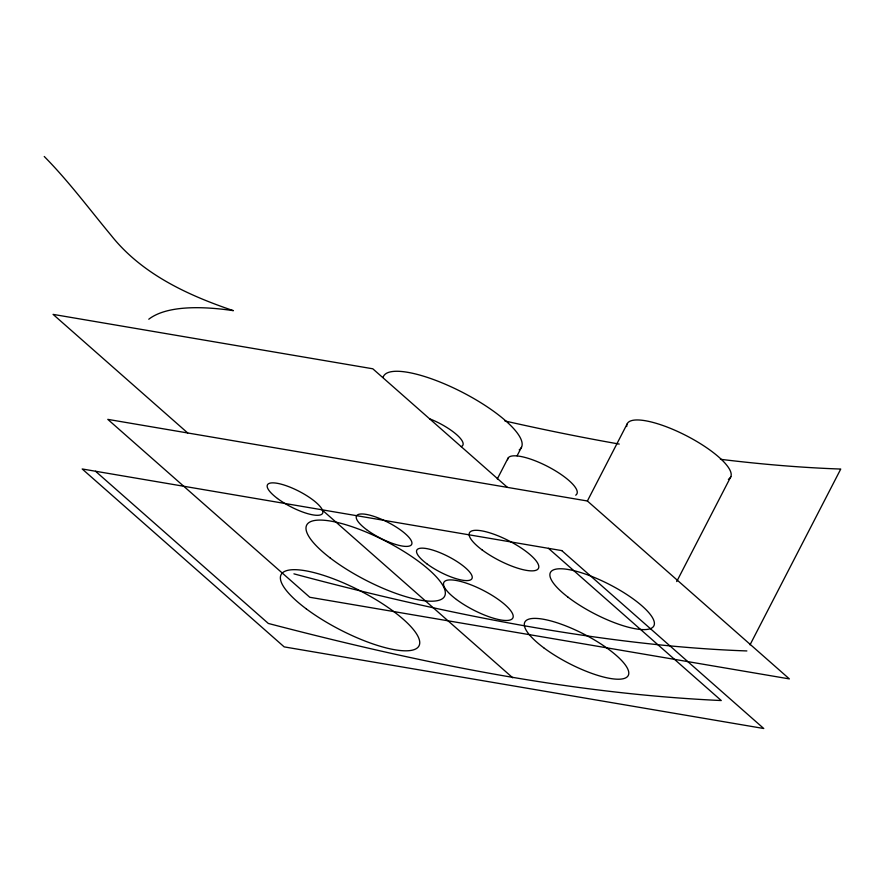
<?xml version="1.0" encoding="UTF-8"?>
<svg xmlns="http://www.w3.org/2000/svg" width="885" height="885" viewBox="0 0 885 885"><rect width="100%" height="100%" fill="white"/><g stroke="black" fill="none" stroke-linecap="round" stroke-linejoin="round"><path stroke-width="1.33" d="M497.293 478.951L508.012 458.187M517.094 455.808L521.497 447.268M587.386 500.998L789.376 678.906L309.783 597.275L107.793 419.368L587.386 500.998L627.056 424.092M676.704 581.567L730.844 476.672M750.026 644.833L840.75 469.05A1767.279 498.974 27.3 0 1 720.401 459.282M95.514 471.24L268.321 623.449C416.658 662.19 567.75 693.519 721.264 700.544L548.457 548.335M507.448 487.392L372.795 368.791L53.067 314.374L187.72 432.975M321.985 509.793L512.747 677.81M44.25 156.49C68.532 181.082 89.142 208.882 111.178 235.421C141.7 273.963 187.863 295.302 233.375 310.657A325.99 92.04 27.3 0 0 148.768 319.231M383.061 377.464A77.592 21.904 27.3 0 1 465.543 393.947A77.592 21.904 27.3 0 1 519.207 449.89M746.874 650.94A1767.279 498.974 27.3 0 1 293.931 573.845M619.246 444.071A1767.279 498.974 27.3 0 1 504.87 420.961M429.734 418.837A31.03 8.761 27.3 0 1 456.594 434.601A31.03 8.761 27.3 0 1 461.251 446.593M626.713 426.537A58.189 16.428 27.3 0 1 686.948 436.017A58.189 16.428 27.3 0 1 728.355 479.316M507.592 459.724A38.796 10.952 27.3 0 1 547.859 466.572A38.796 10.952 27.3 0 1 575.704 495.18M561.776 550.603L82.194 468.973L284.173 646.88L763.766 728.51L561.776 550.603M426.847 563.8A31.03 8.761 27.3 0 0 471.904 578.702A31.03 8.761 27.3 0 0 434.38 550.614A31.03 8.761 27.3 0 0 426.847 563.8M330.127 557.926A77.592 21.904 27.3 0 0 444.104 597.054A77.592 21.904 27.3 0 0 352.783 526.962A77.592 21.904 27.3 0 0 330.127 557.926M567.96 597.132A58.189 16.428 27.3 0 0 653.462 626.514A58.189 16.428 27.3 0 0 584.996 573.934A58.189 16.428 27.3 0 0 567.96 597.132M277.492 498.509A31.03 8.761 27.3 0 0 322.549 513.411A31.03 8.761 27.3 0 0 285.025 485.323A31.03 8.761 27.3 0 0 277.492 498.509M366.545 529.617A31.03 8.761 27.3 0 0 411.602 544.507A31.03 8.761 27.3 0 0 374.078 516.431A31.03 8.761 27.3 0 0 366.545 529.617M482.059 549.884A38.796 10.952 27.3 0 0 538.379 568.502A38.796 10.952 27.3 0 0 491.474 533.389A38.796 10.952 27.3 0 0 482.059 549.884M306.243 608.836A77.592 21.904 27.3 0 0 418.882 646.072A77.592 21.904 27.3 0 0 325.083 575.858A77.592 21.904 27.3 0 0 306.243 608.836M456.45 599.488A38.796 10.952 27.3 0 0 512.78 618.106A38.796 10.952 27.3 0 0 465.875 582.994A38.796 10.952 27.3 0 0 456.45 599.488M543.667 647.731A58.189 16.428 27.3 0 0 628.151 675.664A58.189 16.428 27.3 0 0 557.793 623.007A58.189 16.428 27.3 0 0 543.667 647.731"/></g></svg>
